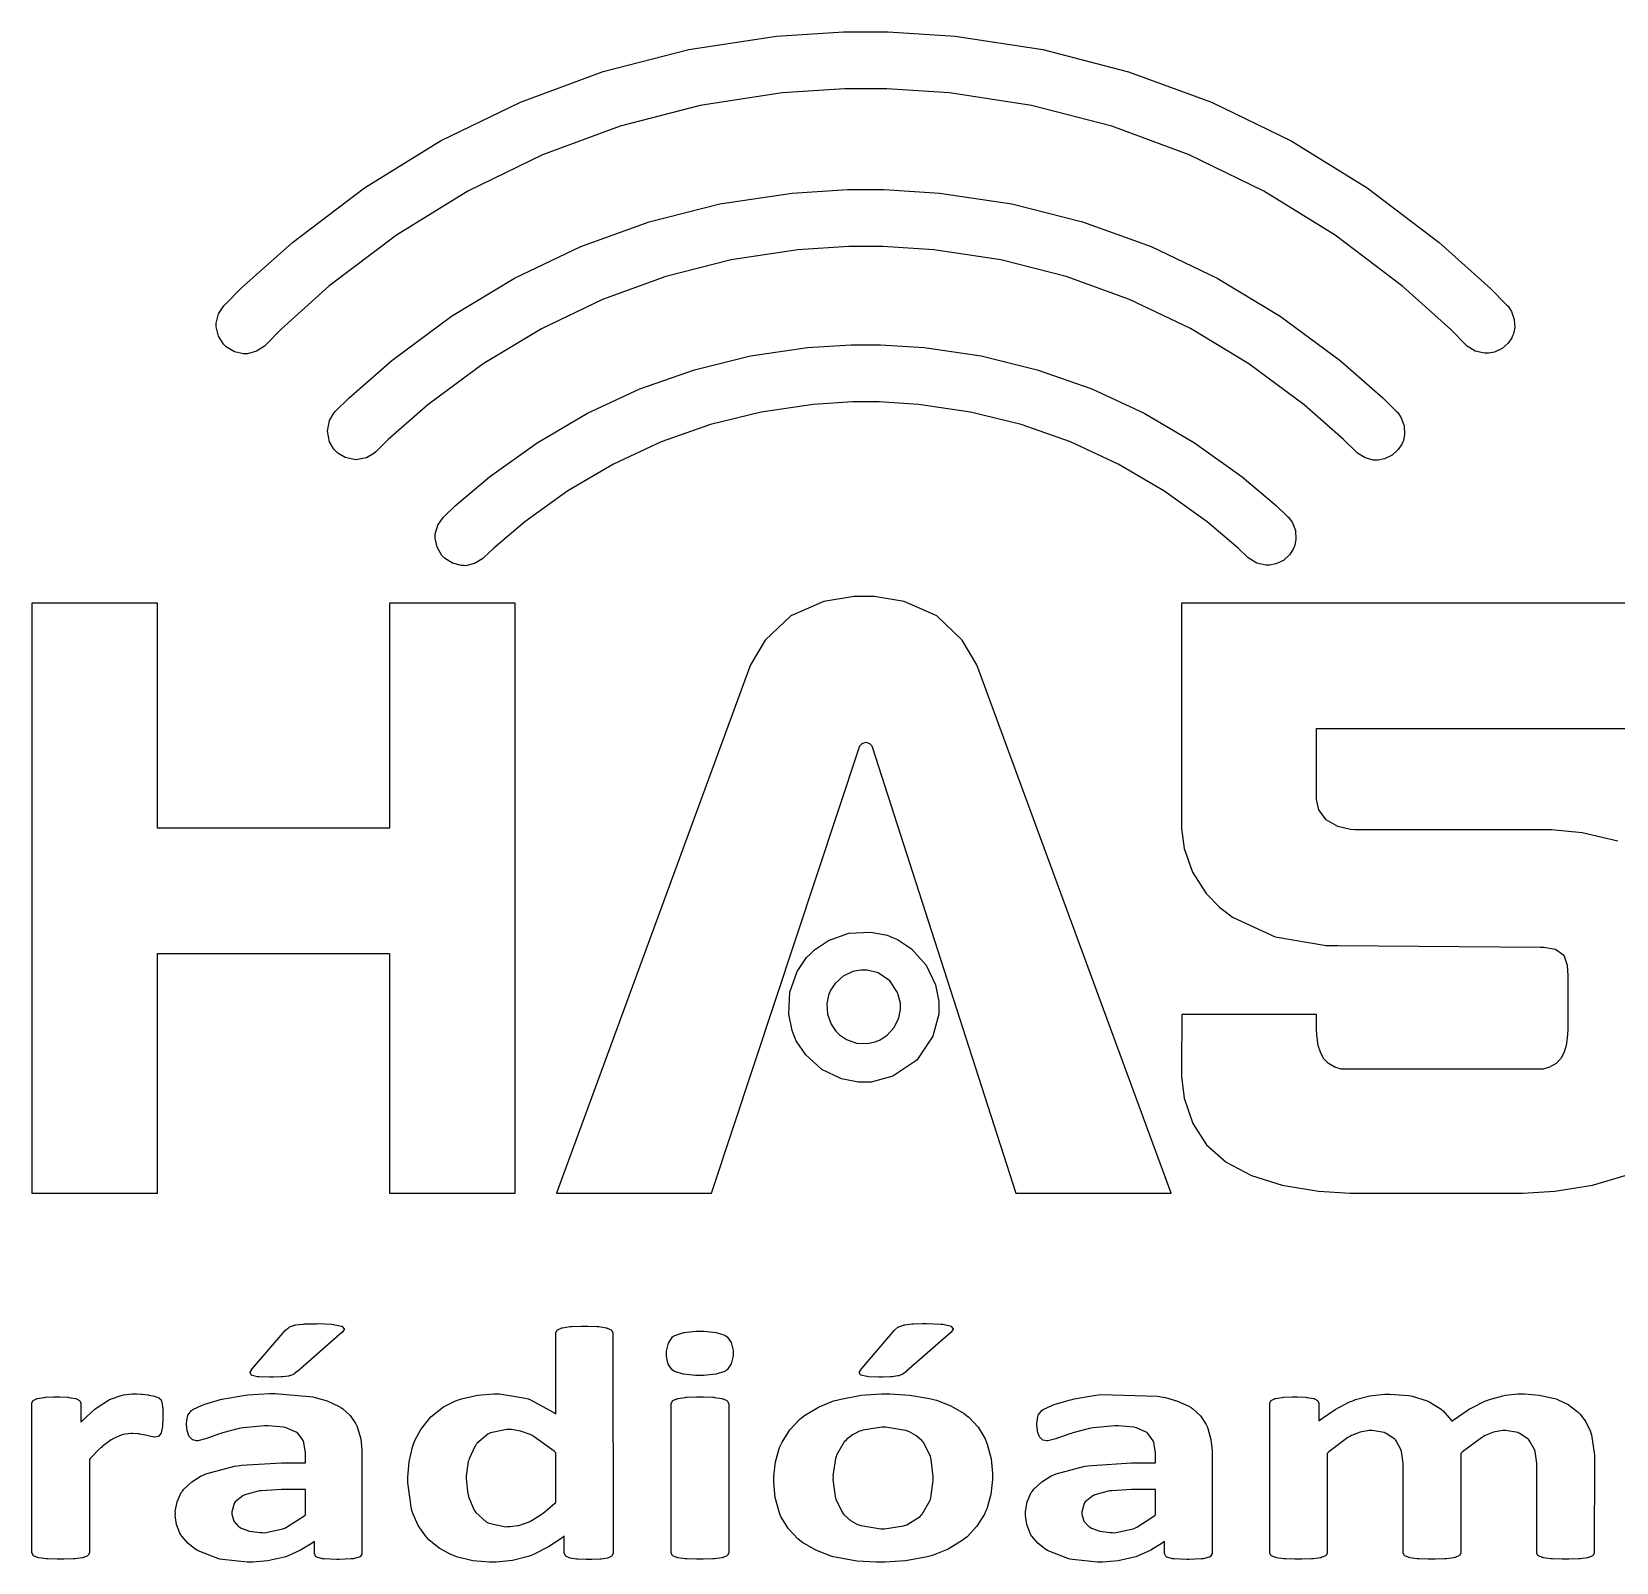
# Model space of a CAD drawing. Extents: x 0 to 12.5, y 1.8 to 7.6.
# Drawn here: x 0 to 5.95, y 1.81 to 7.56 of the extents above; entities that cross this region are included whole.
import ezdxf

# ---------------------------------------------------------------- set-up
doc = ezdxf.new("R2010")
doc.units = 0
doc.layers.get('0').update_dxf_attribs({"linetype": 'CONTINUOUS'})

msp = doc.modelspace()

# ---------------------------------------------------------------- linework, layer by layer
at = {"color": 140}
for points in [[(5.46593, 6.35417), (5.45871, 6.35417), (5.42443, 6.36253), (5.39447, 6.38113), (5.38949, 6.38624), (5.3329, 6.44385), (5.15207, 6.60574), (4.8986, 6.79839), (4.63064, 6.96332), (4.34999, 7.09999), (4.05838, 7.20751), (3.75743, 7.28521), (3.44894, 7.33242), (3.21317, 7.34825), (3.1346, 7.34825), (3.05599, 7.34825), (2.82021, 7.33242), (2.51167, 7.28521), (2.21078, 7.20751), (1.91911, 7.10004), (1.63846, 6.96343), (1.3705, 6.79856), (1.11702, 6.60607), (0.936253, 6.44422), (0.879665, 6.38667), (0.874729, 6.3814), (0.845053, 6.36187), (0.81071, 6.3526), (0.803494, 6.35243), (0.796224, 6.35226), (0.761556, 6.35997), (0.731011, 6.37815), (0.725857, 6.38319), (0.720649, 6.38829), (0.701986, 6.41857), (0.693739, 6.45313), (0.693793, 6.46035), (0.693793, 6.46761), (0.702474, 6.50206), (0.721517, 6.53212), (0.726779, 6.53711), (0.78711, 6.59853), (0.979981, 6.77111), (1.25054, 6.9764), (1.53657, 7.15224), (1.83626, 7.29785), (2.14779, 7.41249), (2.46924, 7.49533), (2.79878, 7.54557), (3.05063, 7.5625), (3.1346, 7.5625), (3.21853, 7.5625), (3.47038, 7.54557), (3.79992, 7.49522), (4.12136, 7.41233), (4.43283, 7.29758), (4.73253, 7.15192), (5.01856, 6.97601), (5.28911, 6.77072), (5.48199, 6.59814), (5.54237, 6.53678), (5.54785, 6.53125), (5.56104, 6.51118), (5.57129, 6.48182), (5.57269, 6.45079), (5.56793, 6.42731), (5.56494, 6.42003), (5.5619, 6.41282), (5.5485, 6.3929), (5.52539, 6.37213), (5.49729, 6.35889), (5.47374, 6.35417), (5.46593, 6.35417)], [(5.05208, 5.95324), (5.04183, 5.95324), (5.01118, 5.96137), (4.98156, 5.97949), (4.97657, 5.98449), (4.92996, 6.03071), (4.78153, 6.16043), (4.57368, 6.31472), (4.35428, 6.44694), (4.12489, 6.55643), (3.88683, 6.64258), (3.64154, 6.70481), (3.3904, 6.74262), (3.19874, 6.75532), (3.13488, 6.75532), (3.07096, 6.75532), (2.87935, 6.74262), (2.62819, 6.70481), (2.38292, 6.64247), (2.14486, 6.55626), (1.91547, 6.44678), (1.69607, 6.31461), (1.48822, 6.16032), (1.33979, 6.03065), (1.29324, 5.98449), (1.28575, 5.97732), (1.25765, 5.96169), (1.2175, 5.95443), (1.17752, 5.96257), (1.14979, 5.97885), (1.14252, 5.98617), (1.1352, 5.99354), (1.11919, 6.02143), (1.11138, 6.06147), (1.11903, 6.10157), (1.13493, 6.1295), (1.1422, 6.13688), (1.19249, 6.18679), (1.35287, 6.32699), (1.57758, 6.49382), (1.81489, 6.63672), (2.06315, 6.7551), (2.32081, 6.84825), (2.58637, 6.91558), (2.85824, 6.95649), (3.06569, 6.97021), (3.13488, 6.97021), (3.204, 6.97021), (3.41151, 6.95649), (3.68332, 6.91558), (3.94883, 6.84825), (4.20649, 6.7551), (4.45469, 6.63672), (4.692, 6.49382), (4.91683, 6.32699), (5.07726, 6.18679), (5.12761, 6.13688), (5.13319, 6.13135), (5.14671, 6.11139), (5.15733, 6.08197), (5.15907, 6.05072), (5.15446, 6.02701), (5.15147, 6.01969), (5.14844, 6.01243), (5.13504, 5.99235), (5.11187, 5.97136), (5.08361, 5.95796), (5.05994, 5.95324), (5.05208, 5.95324)], [(5.05208, 5.95324), (5.04183, 5.95324), (5.01118, 5.96137), (4.98156, 5.97949), (4.97657, 5.98449), (4.92996, 6.03071), (4.78153, 6.16043), (4.57368, 6.31472), (4.35428, 6.44694), (4.12489, 6.55643), (3.88683, 6.64258), (3.64154, 6.70481), (3.3904, 6.74262), (3.19874, 6.75532), (3.13488, 6.75532), (3.07096, 6.75532), (2.87935, 6.74262), (2.62819, 6.70481), (2.38292, 6.64247), (2.14486, 6.55626), (1.91547, 6.44678), (1.69607, 6.31461), (1.48822, 6.16032), (1.33979, 6.03065), (1.29324, 5.98449), (1.28575, 5.97732), (1.25765, 5.96169), (1.2175, 5.95443), (1.17752, 5.96257), (1.14979, 5.97885), (1.14252, 5.98617), (1.1352, 5.99354), (1.11919, 6.02143), (1.11138, 6.06147), (1.11903, 6.10157), (1.13493, 6.1295), (1.1422, 6.13688), (1.19249, 6.18679), (1.35287, 6.32699), (1.57758, 6.49382), (1.81489, 6.63672), (2.06315, 6.7551), (2.32081, 6.84825), (2.58637, 6.91558), (2.85824, 6.95649), (3.06569, 6.97021), (3.13488, 6.97021), (3.204, 6.97021), (3.41151, 6.95649), (3.68332, 6.91558), (3.94883, 6.84825), (4.20649, 6.7551), (4.45469, 6.63672), (4.692, 6.49382), (4.91683, 6.32699), (5.07726, 6.18679), (5.12761, 6.13688), (5.13319, 6.13135), (5.14671, 6.11139), (5.15733, 6.08197), (5.15907, 6.05072), (5.15446, 6.02701), (5.15147, 6.01969), (5.14844, 6.01243), (5.13504, 5.99235), (5.11187, 5.97136), (5.08361, 5.95796), (5.05994, 5.95324), (5.05208, 5.95324)], [(4.64393, 5.55794), (4.63699, 5.55794), (4.604, 5.56565), (4.57476, 5.58285), (4.56976, 5.58762), (4.5331, 5.62267), (4.41661, 5.72097), (4.25379, 5.83794), (4.08242, 5.93815), (3.90343, 6.02115), (3.7181, 6.08649), (3.52746, 6.13368), (3.33257, 6.16238), (3.18408, 6.17199), (3.1346, 6.17199), (3.08507, 6.17199), (2.93658, 6.16238), (2.74169, 6.13368), (2.55106, 6.08649), (2.36567, 6.02115), (2.18674, 5.93815), (2.01531, 5.83794), (1.85249, 5.72097), (1.736, 5.62267), (1.69938, 5.58762), (1.69422, 5.58257), (1.66401, 5.56435), (1.62956, 5.55643), (1.6224, 5.55647), (1.61518, 5.55658), (1.58094, 5.56543), (1.55117, 5.58442), (1.54622, 5.58963), (1.54124, 5.59483), (1.52354, 5.62543), (1.51628, 5.66004), (1.51654, 5.66721), (1.51676, 5.67443), (1.52621, 5.7085), (1.54585, 5.73785), (1.55117, 5.74274), (1.59153, 5.78136), (1.71983, 5.88965), (1.89931, 6.0185), (2.08838, 6.1289), (2.28575, 6.22038), (2.49029, 6.29237), (2.70068, 6.34435), (2.91585, 6.37592), (3.07981, 6.38656), (3.1345, 6.38656), (3.18913, 6.38656), (3.35308, 6.37592), (3.56819, 6.34435), (3.77865, 6.29237), (3.98318, 6.22038), (4.18056, 6.1289), (4.36963, 6.0185), (4.5491, 5.88965), (4.6774, 5.78136), (4.71783, 5.74274), (4.72353, 5.73725), (4.73742, 5.71733), (4.74849, 5.68793), (4.75054, 5.65657), (4.74615, 5.63265), (4.74322, 5.62528), (4.74024, 5.61794), (4.72694, 5.59765), (4.70378, 5.57639), (4.67546, 5.56278), (4.65169, 5.55794), (4.64378, 5.55794), (4.64393, 5.55794)], [(3.12646, 3.61626), (3.10574, 3.61626), (3.04363, 3.62864), (2.96946, 3.66385), (2.90853, 3.71881), (2.87332, 3.77149), (2.8654, 3.79058), (2.85742, 3.80974), (2.84511, 3.87185), (2.84924, 3.95383), (2.87674, 4.03114), (2.91189, 4.08388), (2.92654, 4.09847), (2.94114, 4.11312), (2.99388, 4.14833), (3.07118, 4.17583), (3.1531, 4.18001), (3.21528, 4.16769), (3.23443, 4.15978), (3.25353, 4.15186), (3.30621, 4.11664), (3.36122, 4.05572), (3.39643, 3.98161), (3.40886, 3.91949), (3.40886, 3.89876), (3.40881, 3.87131), (3.38656, 3.7889), (3.32607, 3.69917), (3.23633, 3.63861), (3.15392, 3.61632), (3.12646, 3.61626)], [(3.12646, 4.03717), (3.11632, 4.03717), (3.08583, 4.03114), (3.04953, 4.01394), (3.01964, 3.98699), (3.00233, 3.96121), (2.99849, 3.95182), (2.99457, 3.94249), (2.9885, 3.912), (2.99056, 3.87181), (3.00401, 3.83393), (3.02121, 3.80811), (3.02843, 3.80089), (3.0356, 3.79372), (3.06142, 3.77647), (3.09928, 3.76303), (3.13943, 3.76096), (3.16992, 3.76699), (3.17931, 3.77083), (3.18864, 3.77474), (3.21446, 3.79199), (3.24143, 3.82189), (3.25868, 3.85818), (3.26481, 3.88861), (3.26481, 3.89876), (3.26481, 3.91228), (3.2539, 3.95264), (3.22424, 3.99658), (3.18028, 4.02626), (3.13992, 4.03717), (3.12646, 4.03717)]]:
    msp.add_lwpolyline(points, close=True, dxfattribs=at)
at = {"color": 253}
for points in [[(3.12825, 5.44), (3.09028, 5.44), (2.9764, 5.42193), (2.85254, 5.36757), (2.75657, 5.27696), (2.70107, 5.18354), (2.68864, 5.15012), (1.97157, 3.19937), (2.5549, 3.19937), (3.11074, 4.87592), (3.11193, 4.8795), (3.12022, 4.88867), (3.13428, 4.8929), (3.14839, 4.88867), (3.15668, 4.8795), (3.15793, 4.87592), (3.69792, 3.19937), (4.28125, 3.19937), (3.56418, 5.15012), (3.55171, 5.18349), (3.49636, 5.27692), (3.40115, 5.36751), (3.27843, 5.42188), (3.16581, 5.44), (3.12825, 5.44)], [(1.34397, 4.57053), (0.472711, 4.57053), (0.472711, 5.41585), (0, 5.41585), (0, 3.19937), (0.472711, 3.19937), (0.472711, 4.09961), (1.34397, 4.09961), (1.34397, 3.19937), (1.81668, 3.19937), (1.81668, 5.41585), (1.34397, 5.41585), (1.34397, 4.57053)], [(0.952908, 2.68343), (0.953939, 2.68463), (0.9662, 2.69467), (0.967611, 2.69542), (0.969239, 2.69635), (0.987142, 2.7029), (0.98904, 2.70324), (0.991699, 2.70383), (1.01899, 2.70731), (1.02176, 2.70742), (1.02501, 2.70763), (1.05865, 2.70865), (1.06988, 2.70865), (1.07509, 2.70871), (1.12717, 2.70665), (1.13238, 2.70617), (1.13515, 2.706), (1.16243, 2.69988), (1.16509, 2.69883), (1.16672, 2.69808), (1.17421, 2.68935), (1.17405, 2.68842), (1.17372, 2.68713), (1.16661, 2.676), (1.16553, 2.67518), (0.998861, 2.52935), (0.997775, 2.52838), (0.986274, 2.51969), (0.985081, 2.51893), (0.98367, 2.51818), (0.969021, 2.51264), (0.967503, 2.51232), (0.965224, 2.51183), (0.9426, 2.50868), (0.940321, 2.50851), (0.937608, 2.50836), (0.908365, 2.50726), (0.898654, 2.50726), (0.89464, 2.50726), (0.854872, 2.50885), (0.850911, 2.50917), (0.848796, 2.50928), (0.828342, 2.51421), (0.826443, 2.51508), (0.825412, 2.51557), (0.820637, 2.52442), (0.820856, 2.5255), (0.821235, 2.52692), (0.828831, 2.53901), (0.829915, 2.53999), (0.952908, 2.68343)], [(2.18457, 1.84804), (2.18457, 1.847), (2.18104, 1.83729), (2.18033, 1.83649), (2.17931, 1.8355), (2.16699, 1.82889), (2.16564, 1.82856), (2.16336, 1.82796), (2.14003, 1.82428), (2.13769, 1.82417), (2.13476, 1.824), (2.10439, 1.82292), (2.09429, 1.82292), (2.08311, 1.82292), (2.0524, 1.824), (2.04958, 1.82417), (2.04719, 1.82433), (2.02382, 1.82796), (2.02154, 1.82856), (2.02007, 1.82894), (2.00722, 1.83556), (2.00612, 1.83649), (2.00532, 1.83724), (2.00131, 1.84694), (2.00136, 1.84804), (2.00136, 1.91054), (1.99192, 1.90306), (1.94179, 1.8699), (1.88824, 1.84272), (1.87706, 1.83822), (1.86556, 1.83382), (1.80626, 1.81853), (1.74528, 1.81233), (1.73301, 1.8125), (1.72037, 1.81218), (1.65761, 1.81782), (1.59651, 1.83296), (1.58469, 1.8374), (1.57525, 1.8411), (1.53142, 1.86529), (1.49263, 1.89697), (1.48574, 1.90429), (1.47933, 1.9114), (1.45253, 1.95042), (1.43306, 1.9936), (1.43033, 2.00271), (1.4274, 2.01232), (1.41308, 2.11117), (1.41314, 2.12115), (1.41292, 2.1326), (1.41813, 2.1894), (1.43121, 2.24485), (1.435, 2.25564), (1.44006, 2.27013), (1.46186, 2.31125), (1.50011, 2.35867), (1.54807, 2.39626), (1.58951, 2.41749), (1.60406, 2.42231), (1.61567, 2.42626), (1.67529, 2.43989), (1.73622, 2.44515), (1.74854, 2.44488), (1.75846, 2.44504), (1.85613, 2.42904), (1.8655, 2.42572), (1.87478, 2.42231), (1.96164, 2.37537), (1.96967, 2.36947), (1.96967, 2.67269), (1.96967, 2.67378), (1.97364, 2.68326), (1.97439, 2.68397), (1.97558, 2.68506), (1.9899, 2.69217), (1.99154, 2.69249), (1.99425, 2.69319), (2.02186, 2.69764), (2.02468, 2.69781), (2.02815, 2.69814), (2.06461, 2.69971), (2.07676, 2.69971), (2.08979, 2.69971), (2.12549, 2.69814), (2.12885, 2.69781), (2.13157, 2.69764), (2.15875, 2.69319), (2.16146, 2.69249), (2.16303, 2.69217), (2.1774, 2.68506), (2.17865, 2.68397), (2.17942, 2.68326), (2.18381, 2.67378), (2.18386, 2.67269), (2.18457, 1.84804)], [(2.63542, 2.59853), (2.63542, 2.58843), (2.62869, 2.55817), (2.61313, 2.5356), (2.60872, 2.5325), (2.60428, 2.52946), (2.57064, 2.51882), (2.52496, 2.51426), (2.50976, 2.51426), (2.49451, 2.51426), (2.44883, 2.51872), (2.41553, 2.52897), (2.41135, 2.5319), (2.40713, 2.53483), (2.39231, 2.55658), (2.38596, 2.58572), (2.38596, 2.59543), (2.38596, 2.60547), (2.39247, 2.63542), (2.40776, 2.65864), (2.41217, 2.66168), (2.4165, 2.66476), (2.45014, 2.67557), (2.49621, 2.68024), (2.51156, 2.68024), (2.52675, 2.68024), (2.57237, 2.67578), (2.60525, 2.66531), (2.6096, 2.66228), (2.61388, 2.65929), (2.6289, 2.63743), (2.63542, 2.60829), (2.63542, 2.59853)], [(3.24197, 2.68397), (3.243, 2.68517), (3.25515, 2.69521), (3.25657, 2.69596), (3.25825, 2.69689), (3.2761, 2.7034), (3.278, 2.70378), (3.28065, 2.70437), (3.30794, 2.70779), (3.31071, 2.7079), (3.31401, 2.70811), (3.3476, 2.70915), (3.35883, 2.70915), (3.36404, 2.70925), (3.41613, 2.70714), (3.42133, 2.70665), (3.4241, 2.70649), (3.45139, 2.70042), (3.45404, 2.69937), (3.45568, 2.69862), (3.46317, 2.68989), (3.463, 2.68896), (3.46268, 2.68767), (3.45557, 2.67654), (3.45449, 2.67572), (3.28782, 2.52989), (3.28674, 2.52892), (3.27528, 2.52024), (3.27408, 2.51947), (3.27268, 2.51872), (3.25797, 2.51313), (3.25646, 2.51281), (3.25424, 2.51238), (3.23167, 2.50922), (3.22939, 2.50906), (3.22678, 2.5089), (3.19749, 2.50782), (3.18772, 2.50782), (3.18371, 2.50782), (3.14393, 2.50939), (3.13997, 2.50971), (3.13786, 2.50982), (3.1174, 2.51476), (3.1155, 2.51563), (3.11447, 2.51606), (3.10969, 2.52496), (3.10992, 2.52604), (3.11029, 2.52746), (3.11789, 2.53956), (3.11897, 2.54053), (3.24197, 2.68397)], [(0.492839, 2.35656), (0.492839, 2.35346), (0.491374, 2.3226), (0.491049, 2.3195), (0.490831, 2.3176), (0.4866, 2.29872), (0.485949, 2.29688), (0.485514, 2.29574), (0.477919, 2.28618), (0.476887, 2.28554), (0.475749, 2.285), (0.463921, 2.28239), (0.462728, 2.28239), (0.461372, 2.28244), (0.44846, 2.28424), (0.447211, 2.28456), (0.427897, 2.28928), (0.426107, 2.28971), (0.406412, 2.29363), (0.404297, 2.29394), (0.40191, 2.29432), (0.378201, 2.29622), (0.375814, 2.29617), (0.372721, 2.29617), (0.342611, 2.29172), (0.339681, 2.29085), (0.336372, 2.28988), (0.305231, 2.27593), (0.3023, 2.27414), (0.298665, 2.27203), (0.264974, 2.24696), (0.261882, 2.24408), (0.257867, 2.2405), (0.220269, 2.20199), (0.216797, 2.19792), (0.216797, 1.84842), (0.216743, 1.84744), (0.212349, 1.83865), (0.211589, 1.838), (0.210286, 1.83703), (0.195529, 1.8304), (0.193956, 1.83008), (0.191189, 1.82949), (0.163574, 1.82557), (0.160807, 1.82542), (0.157335, 1.82519), (0.120877, 1.82383), (0.108724, 1.82383), (0.095703, 1.82383), (0.060004, 1.82503), (0.056641, 1.82542), (0.053819, 1.82557), (0.026259, 1.82949), (0.023546, 1.83008), (0.021919, 1.8304), (0.007107, 1.83703), (0.005859, 1.838), (0.005046, 1.83865), (0.000705, 1.84744), (0.000705, 1.84842), (0.000705, 2.40875), (0.000705, 2.40972), (0.004286, 2.41846), (0.004991, 2.41917), (0.006022, 2.42014), (0.018392, 2.42676), (0.019803, 2.42708), (0.022135, 2.42774), (0.046115, 2.43158), (0.048557, 2.43175), (0.051486, 2.43201), (0.082574, 2.43332), (0.092936, 2.43332), (0.104275, 2.43332), (0.135417, 2.43218), (0.138455, 2.43175), (0.140842, 2.43164), (0.164333, 2.42774), (0.166667, 2.42708), (0.167969, 2.42676), (0.179796, 2.42014), (0.180826, 2.41917), (0.181478, 2.41846), (0.185058, 2.40972), (0.185113, 2.40875), (0.185113, 2.33897), (0.189507, 2.34369), (0.236817, 2.3871), (0.241863, 2.39106), (0.245822, 2.39415), (0.288086, 2.42106), (0.292589, 2.42333), (0.296386, 2.42529), (0.336589, 2.43918), (0.340821, 2.44), (0.344781, 2.44081), (0.377875, 2.44467), (0.388943, 2.44467), (0.394965, 2.44467), (0.410861, 2.44401), (0.413032, 2.44374), (0.415147, 2.44353), (0.437338, 2.44103), (0.439671, 2.44065), (0.441678, 2.44038), (0.461751, 2.43614), (0.463758, 2.4356), (0.465061, 2.43533), (0.477647, 2.43039), (0.478842, 2.42969), (0.479546, 2.42925), (0.485297, 2.42339), (0.485732, 2.42269), (0.486111, 2.42188), (0.489367, 2.41319), (0.489583, 2.41228), (0.489908, 2.41064), (0.492079, 2.39421), (0.492188, 2.39253), (0.492242, 2.39031), (0.492839, 2.36501), (0.492839, 2.35656)], [(1.24105, 1.84614), (1.24105, 1.84272), (1.23378, 1.83296), (1.23248, 1.83231), (1.23036, 1.83128), (1.20774, 1.82525), (1.2054, 1.82508), (1.20085, 1.82471), (1.15527, 1.82286), (1.15072, 1.82292), (1.146, 1.82286), (1.09912, 1.82465), (1.09446, 1.82508), (1.09223, 1.82525), (1.0714, 1.83128), (1.0695, 1.83231), (1.06831, 1.83306), (1.06212, 1.84478), (1.06218, 1.84614), (1.06218, 1.89085), (1.05404, 1.88456), (1.01063, 1.85753), (0.963976, 1.83658), (0.954264, 1.83333), (0.943414, 1.82975), (0.887804, 1.81739), (0.831054, 1.81239), (0.819661, 1.8125), (0.810221, 1.81244), (0.716635, 1.82215), (0.707411, 1.82417), (0.699599, 1.82585), (0.625706, 1.85465), (0.618869, 1.85872), (0.612901, 1.86225), (0.586317, 1.88368), (0.564344, 1.90983), (0.56071, 1.91564), (0.557129, 1.92165), (0.54476, 1.95378), (0.539714, 1.98785), (0.539876, 1.99479), (0.539714, 2.00244), (0.546061, 2.03956), (0.561686, 2.07383), (0.566135, 2.08003), (0.571235, 2.08664), (0.601346, 2.11501), (0.636664, 2.13656), (0.644368, 2.13971), (0.654676, 2.1441), (0.762696, 2.17324), (0.773872, 2.17458), (0.788738, 2.17665), (0.938585, 2.18608), (0.953668, 2.18593), (1.02843, 2.18593), (1.02843, 2.21978), (1.02848, 2.22374), (1.02241, 2.26238), (1.02116, 2.26606), (1.01997, 2.26932), (0.999783, 2.29693), (0.997071, 2.29904), (0.993707, 2.30149), (0.956326, 2.31776), (0.952311, 2.31853), (0.94656, 2.31972), (0.888835, 2.32493), (0.883029, 2.32482), (0.874892, 2.32493), (0.794271, 2.3176), (0.78635, 2.31603), (0.779949, 2.31478), (0.717231, 2.29844), (0.711046, 2.29644), (0.705567, 2.29471), (0.660101, 2.27849), (0.656467, 2.27696), (0.653646, 2.27572), (0.623807, 2.26844), (0.620714, 2.26824), (0.619249, 2.26824), (0.605197, 2.27192), (0.60395, 2.27262), (0.602701, 2.27344), (0.592665, 2.28396), (0.59196, 2.28521), (0.591092, 2.28678), (0.584907, 2.3036), (0.584581, 2.30533), (0.584147, 2.30751), (0.582032, 2.32949), (0.582086, 2.33165), (0.581922, 2.33431), (0.585504, 2.3604), (0.586372, 2.3629), (0.587185, 2.36501), (0.600857, 2.38243), (0.602701, 2.38374), (0.605903, 2.3859), (0.640679, 2.40267), (0.644368, 2.40386), (0.650119, 2.40597), (0.708876, 2.42333), (0.714899, 2.42469), (0.722168, 2.42638), (0.795682, 2.43924), (0.803114, 2.44011), (0.811253, 2.44114), (0.893337, 2.44607), (0.901585, 2.44601), (0.914497, 2.44624), (1.04319, 2.43554), (1.05593, 2.43321), (1.06521, 2.43158), (1.11046, 2.4184), (1.15321, 2.3986), (1.16135, 2.39367), (1.16791, 2.38954), (1.19651, 2.36367), (1.21832, 2.33192), (1.22157, 2.32482), (1.22488, 2.31694), (1.23627, 2.27588), (1.24061, 2.23346), (1.2404, 2.22487), (1.24105, 1.84614)], [(3.61062, 2.13406), (3.61074, 2.12283), (3.60449, 2.06739), (3.58919, 2.01367), (3.58479, 2.00331), (3.5804, 1.99337), (3.55181, 1.94769), (3.51503, 1.90831), (3.50657, 1.90147), (3.49681, 1.89387), (3.44401, 1.86199), (3.38693, 1.83876), (3.375, 1.8355), (3.35992, 1.83143), (3.28331, 1.81743), (3.20557, 1.81222), (3.19, 1.8125), (3.17497, 1.81228), (3.10026, 1.817), (3.02653, 1.82964), (3.01199, 1.83333), (3.00065, 1.83621), (2.9464, 1.85715), (2.89626, 1.88661), (2.88699, 1.89367), (2.87879, 1.90007), (2.84358, 1.93756), (2.81689, 1.9815), (2.81293, 1.99104), (2.80875, 2.00157), (2.79428, 2.05583), (2.78863, 2.11176), (2.78885, 2.12304), (2.78868, 2.13433), (2.79503, 2.18994), (2.8106, 2.24376), (2.81511, 2.25407), (2.8195, 2.26406), (2.84831, 2.30979), (2.88536, 2.34918), (2.89387, 2.35596), (2.9036, 2.36356), (2.95617, 2.39524), (3.01307, 2.41829), (3.02501, 2.42156), (3.03999, 2.42567), (3.11637, 2.43978), (3.1939, 2.4451), (3.20947, 2.44476), (3.2245, 2.44504), (3.29953, 2.44026), (3.37369, 2.42763), (3.38835, 2.42393), (3.39968, 2.42117), (3.45394, 2.40044), (3.50407, 2.3711), (3.51335, 2.36393), (3.52143, 2.35753), (3.55626, 2.31999), (3.5829, 2.2761), (3.58686, 2.26654), (3.59099, 2.25603), (3.60531, 2.2015), (3.61083, 2.1454), (3.61062, 2.13406)], [(4.43544, 1.84614), (4.43539, 1.84467), (4.42806, 1.83296), (4.42676, 1.83231), (4.42464, 1.83128), (4.40201, 1.82525), (4.39968, 1.82508), (4.39513, 1.82471), (4.34967, 1.82286), (4.34511, 1.82292), (4.34039, 1.82286), (4.2934, 1.82465), (4.28874, 1.82508), (4.28651, 1.82525), (4.26574, 1.83128), (4.26383, 1.83231), (4.26264, 1.83306), (4.2564, 1.84478), (4.25646, 1.84614), (4.25646, 1.89085), (4.24832, 1.88456), (4.20492, 1.85747), (4.15826, 1.83658), (4.14854, 1.83333), (4.13769, 1.82975), (4.08208, 1.81739), (4.02533, 1.81239), (4.01394, 1.8125), (4.0045, 1.81244), (3.91097, 1.82215), (3.90175, 1.82417), (3.89393, 1.82585), (3.81999, 1.85465), (3.81315, 1.85872), (3.80724, 1.86225), (3.78065, 1.88374), (3.75868, 1.90983), (3.7551, 1.91564), (3.75151, 1.92165), (3.73915, 1.95378), (3.7341, 1.98785), (3.73426, 1.99479), (3.73406, 2.00244), (3.74046, 2.03956), (3.75608, 2.07383), (3.76053, 2.08003), (3.76563, 2.08664), (3.79568, 2.11501), (3.831, 2.13656), (3.83876, 2.13971), (3.84912, 2.1441), (3.95757, 2.1729), (3.96875, 2.17426), (3.98361, 2.17632), (4.1334, 2.18576), (4.14844, 2.1856), (4.22325, 2.1856), (4.22325, 2.21946), (4.22331, 2.22342), (4.21718, 2.26204), (4.21593, 2.26574), (4.21474, 2.26899), (4.19461, 2.29665), (4.19189, 2.29878), (4.18853, 2.30122), (4.15121, 2.31749), (4.14719, 2.31825), (4.1415, 2.31939), (4.08371, 2.3246), (4.0779, 2.32449), (4.06976, 2.3246), (3.9891, 2.31733), (3.98112, 2.31575), (3.97478, 2.31451), (3.91206, 2.29818), (3.90593, 2.29617), (3.9005, 2.29443), (3.85493, 2.27821), (3.85124, 2.27669), (3.84842, 2.27544), (3.81868, 2.26812), (3.81565, 2.2679), (3.81413, 2.2679), (3.80007, 2.27154), (3.79883, 2.27229), (3.79753, 2.27311), (3.78749, 2.28364), (3.78678, 2.28489), (3.78592, 2.28646), (3.77979, 2.30328), (3.77946, 2.30501), (3.77897, 2.30718), (3.77681, 2.32915), (3.77686, 2.33137), (3.77675, 2.33404), (3.78033, 2.36014), (3.78114, 2.36262), (3.78196, 2.36475), (3.79568, 2.38217), (3.79753, 2.38346), (3.80078, 2.38564), (3.83594, 2.40235), (3.83968, 2.40354), (3.84543, 2.40565), (3.90419, 2.42301), (3.91021, 2.42437), (3.91749, 2.42606), (3.99089, 2.43892), (3.99832, 2.43978), (4.01937, 2.44228), (4.23036, 2.43653), (4.25125, 2.43294), (4.26053, 2.43132), (4.30572, 2.41808), (4.34847, 2.39828), (4.35656, 2.39333), (4.36317, 2.38911), (4.39187, 2.36262), (4.41351, 2.33018), (4.41667, 2.32292), (4.41997, 2.31506), (4.43143, 2.27399), (4.43576, 2.23161), (4.4356, 2.22304), (4.43544, 1.84614)], [(5.87175, 1.84804), (5.87169, 1.84706), (5.86729, 1.83826), (5.86654, 1.83763), (5.86524, 1.83664), (5.85092, 1.83003), (5.84939, 1.82969), (5.84668, 1.8291), (5.81939, 1.82514), (5.81668, 1.82497), (5.81321, 1.82476), (5.77675, 1.82346), (5.7646, 1.82346), (5.75119, 1.82346), (5.71457, 1.8246), (5.71115, 1.82497), (5.70833, 1.82514), (5.68083, 1.8291), (5.67811, 1.82969), (5.67654, 1.83003), (5.66217, 1.83664), (5.66092, 1.83763), (5.66015, 1.83832), (5.65614, 1.84706), (5.65614, 1.84804), (5.65614, 2.1805), (5.65619, 2.1849), (5.65012, 2.22792), (5.64887, 2.2321), (5.64774, 2.23579), (5.62901, 2.2691), (5.62646, 2.27197), (5.62381, 2.27485), (5.59224, 2.29644), (5.58865, 2.29779), (5.58425, 2.29943), (5.53868, 2.30697), (5.53407, 2.30686), (5.52718, 2.30675), (5.49343, 2.30094), (5.46164, 2.28842), (5.45574, 2.28489), (5.44797, 2.28039), (5.37631, 2.22689), (5.36979, 2.22071), (5.36979, 1.84804), (5.36974, 1.84706), (5.36535, 1.83826), (5.36458, 1.83763), (5.36328, 1.83664), (5.34858, 1.83003), (5.347, 1.82969), (5.34424, 1.8291), (5.31662, 1.82519), (5.31386, 1.82497), (5.31039, 1.82476), (5.27393, 1.82346), (5.26178, 1.82346), (5.24875, 1.82346), (5.21306, 1.8246), (5.20969, 1.82497), (5.20687, 1.82519), (5.17925, 1.8291), (5.17654, 1.82969), (5.17492, 1.83003), (5.16021, 1.83664), (5.15896, 1.83763), (5.15815, 1.83826), (5.15375, 1.84706), (5.15375, 1.84804), (5.15375, 2.1805), (5.15381, 2.1849), (5.14774, 2.22792), (5.14649, 2.2321), (5.14535, 2.23579), (5.12696, 2.2691), (5.12446, 2.27197), (5.12185, 2.2749), (5.09028, 2.29644), (5.08664, 2.29779), (5.08231, 2.29943), (5.03711, 2.30697), (5.0325, 2.30686), (5.0255, 2.30681), (4.99149, 2.301), (4.95931, 2.28842), (4.95335, 2.28489), (4.94564, 2.28043), (4.87462, 2.22689), (4.86822, 2.22071), (4.86822, 1.84804), (4.86817, 1.84706), (4.86376, 1.83826), (4.86301, 1.83763), (4.86171, 1.83664), (4.847, 1.83003), (4.84543, 1.82969), (4.84267, 1.8291), (4.81506, 1.82519), (4.81228, 1.82497), (4.80881, 1.82476), (4.77235, 1.82346), (4.76019, 1.82346), (4.74718, 1.82346), (4.71143, 1.8246), (4.70811, 1.82497), (4.70529, 1.82519), (4.67774, 1.8291), (4.67503, 1.82969), (4.67339, 1.83003), (4.65864, 1.83664), (4.65739, 1.83763), (4.65657, 1.83826), (4.65224, 1.84706), (4.65218, 1.84804), (4.65218, 2.40875), (4.65218, 2.40972), (4.65587, 2.41846), (4.65657, 2.41917), (4.65767, 2.42014), (4.67051, 2.42681), (4.67199, 2.42708), (4.67432, 2.42768), (4.6984, 2.43158), (4.70085, 2.43175), (4.70378, 2.43201), (4.73475, 2.43332), (4.74511, 2.43332), (4.75651, 2.43332), (4.78771, 2.43218), (4.79075, 2.43175), (4.79308, 2.43164), (4.81635, 2.42774), (4.81863, 2.42708), (4.81993, 2.42676), (4.83176, 2.42014), (4.83279, 2.41917), (4.83344, 2.41846), (4.83703, 2.40972), (4.83708, 2.40875), (4.83708, 2.34375), (4.84668, 2.35157), (4.89779, 2.38607), (4.95253, 2.41444), (4.96397, 2.41917), (4.97444, 2.42333), (5.02875, 2.43804), (5.08469, 2.44433), (5.09603, 2.44428), (5.10314, 2.44439), (5.1741, 2.43838), (5.18115, 2.43707), (5.18696, 2.43604), (5.24322, 2.41868), (5.24864, 2.41624), (5.25325, 2.41422), (5.29606, 2.38721), (5.29992, 2.38385), (5.30339, 2.38086), (5.33344, 2.34608), (5.33594, 2.34218), (5.34125, 2.34646), (5.39751, 2.38519), (5.40343, 2.38867), (5.40864, 2.39182), (5.46317, 2.41824), (5.46886, 2.42042), (5.47407, 2.42242), (5.52778, 2.43767), (5.53331, 2.43864), (5.53874, 2.43967), (5.58404, 2.44461), (5.59918, 2.44461), (5.61008, 2.44493), (5.66444, 2.44069), (5.71772, 2.42914), (5.72814, 2.42572), (5.73606, 2.42312), (5.77333, 2.40489), (5.80686, 2.38037), (5.81293, 2.37457), (5.81819, 2.36931), (5.84044, 2.33951), (5.85656, 2.30599), (5.85883, 2.29883), (5.86117, 2.29144), (5.87272, 2.2149), (5.87272, 2.20708), (5.87175, 1.84804)], [(2.61908, 1.84804), (2.61903, 1.84706), (2.61464, 1.83826), (2.61388, 1.83763), (2.61257, 1.83664), (2.59782, 1.83003), (2.59625, 1.82969), (2.59347, 1.8291), (2.56592, 1.82519), (2.56315, 1.82497), (2.55968, 1.82476), (2.52322, 1.82346), (2.51107, 1.82346), (2.49804, 1.82346), (2.46229, 1.8246), (2.45899, 1.82497), (2.45617, 1.82519), (2.42854, 1.8291), (2.42583, 1.82969), (2.42421, 1.83003), (2.4095, 1.83664), (2.40821, 1.83763), (2.40739, 1.83826), (2.40306, 1.84706), (2.403, 1.84804), (2.403, 2.40739), (2.403, 2.40847), (2.40739, 2.41781), (2.40821, 2.41846), (2.4095, 2.41949), (2.42421, 2.42632), (2.42583, 2.42665), (2.42854, 2.42736), (2.45617, 2.43181), (2.45899, 2.43197), (2.4624, 2.43229), (2.49886, 2.43386), (2.51107, 2.43386), (2.52408, 2.43386), (2.55979, 2.43229), (2.56315, 2.43197), (2.56592, 2.43181), (2.59353, 2.42736), (2.59625, 2.42665), (2.59782, 2.42632), (2.61257, 2.41949), (2.61388, 2.41846), (2.61469, 2.41781), (2.61903, 2.40847), (2.61908, 2.40739), (2.61908, 1.84804)], [(1.96957, 2.22304), (1.96283, 2.22944), (1.88861, 2.2839), (1.88053, 2.28836), (1.87369, 2.2921), (1.8374, 2.30524), (1.803, 2.31093), (1.79156, 2.31093), (1.78526, 2.31114), (1.72428, 2.29824), (1.71864, 2.29551), (1.71376, 2.29312), (1.67275, 2.25831), (1.6696, 2.25385), (1.66644, 2.24951), (1.6435, 2.2015), (1.64208, 2.19635), (1.64057, 2.19108), (1.63297, 2.13687), (1.63303, 2.13135), (1.63297, 2.1256), (1.63949, 2.06847), (1.64085, 2.06282), (1.64199, 2.05757), (1.66308, 2.00797), (1.66612, 2.00342), (1.66911, 1.99908), (1.70828, 1.96425), (1.713, 1.96175), (1.71875, 1.95899), (1.7806, 1.9459), (1.787, 1.94613), (1.79785, 1.94613), (1.82682, 1.95008), (1.8304, 1.95085), (1.8341, 1.95171), (1.87001, 1.96457), (1.87343, 1.96625), (1.87739, 1.96826), (1.91504, 1.99149), (1.91863, 1.99414), (1.92247, 1.99707), (1.96479, 2.0325), (1.9694, 2.03668), (1.96957, 2.22304)], [(3.38781, 2.12771), (3.38786, 2.13417), (3.38037, 2.19792), (3.37885, 2.20415), (3.37744, 2.20975), (3.35189, 2.26042), (3.34825, 2.26481), (3.3444, 2.26932), (3.32215, 2.28851), (3.29656, 2.30296), (3.29101, 2.30501), (3.28381, 2.30767), (3.20888, 2.31972), (3.20122, 2.3195), (3.19407, 2.31967), (3.12364, 2.30886), (3.11686, 2.30658), (3.11122, 2.30469), (3.0849, 2.29135), (3.06168, 2.27322), (3.05761, 2.26887), (3.05365, 2.2646), (3.02453, 2.21474), (3.02274, 2.20915), (3.02067, 2.20275), (3.01101, 2.13644), (3.01112, 2.12967), (3.01107, 2.12326), (3.01899, 2.05946), (3.02061, 2.05322), (3.02203, 2.04769), (3.04753, 1.99707), (3.05117, 1.99262), (3.05496, 1.98813), (3.0771, 1.96892), (3.10275, 1.95475), (3.10835, 1.95269), (3.1155, 1.95014), (3.19026, 1.93832), (3.19792, 1.93853), (3.20514, 1.93842), (3.27626, 1.94917), (3.28315, 1.95144), (3.28874, 1.95335), (3.33832, 1.98465), (3.3425, 1.98888), (3.3464, 1.99311), (3.37517, 2.04269), (3.3769, 2.04824), (3.37879, 2.05469), (3.38792, 2.12099), (3.38781, 2.12771)], [(1.02865, 2.08572), (0.946018, 2.08572), (0.938531, 2.08583), (0.86404, 2.08111), (0.856662, 2.08008), (0.851454, 2.07943), (0.801215, 2.06532), (0.796442, 2.06315), (0.793024, 2.06168), (0.76454, 2.03879), (0.762369, 2.03575), (0.760579, 2.03304), (0.751844, 2.00233), (0.751953, 1.99908), (0.75179, 1.99343), (0.759711, 1.96729), (0.777615, 1.94667), (0.782497, 1.94374), (0.787597, 1.94043), (0.818956, 1.92865), (0.858236, 1.92361), (0.867296, 1.92356), (0.874457, 1.9235), (0.944011, 1.93772), (0.950629, 1.94054), (0.957628, 1.94379), (1.02252, 1.98525), (1.02843, 1.99024), (1.02865, 2.08572)], [(4.22293, 2.08572), (4.1404, 2.08572), (4.13292, 2.08583), (4.05832, 2.08111), (4.05094, 2.08008), (4.04574, 2.07943), (3.9955, 2.06532), (3.99072, 2.06315), (3.98731, 2.06168), (3.95893, 2.03874), (3.95676, 2.03575), (3.95497, 2.03304), (3.94624, 2.00233), (3.94635, 1.99908), (3.94618, 1.99343), (3.9541, 1.96729), (3.972, 1.94667), (3.97689, 1.94374), (3.98193, 1.94043), (4.01324, 1.92865), (4.05251, 1.92361), (4.06158, 1.92356), (4.06874, 1.9235), (4.13878, 1.93767), (4.1454, 1.94054), (4.1524, 1.94379), (4.21733, 1.98525), (4.22325, 1.99024), (4.22293, 2.08572)]]:
    msp.add_lwpolyline(points, close=True, dxfattribs=at)
for points in [[(6.23731, 5.41585), (4.32064, 5.41585), (4.32064, 4.59467), (4.32064, 4.56961), (4.33089, 4.49436), (4.36165, 4.40457), (4.41303, 4.32531), (4.46533, 4.27171), (4.48492, 4.25657), (4.51226, 4.23546), (4.67269, 4.16146), (4.86453, 4.12978), (4.90761, 4.12978), (5.66803, 4.12375), (5.68246, 4.12375), (5.72592, 4.11626), (5.75732, 4.09358), (5.77024, 4.05588), (5.77279, 4.01628), (5.77279, 4.00304), (5.77279, 3.84), (5.77279, 3.83279), (5.77235, 3.81108), (5.77051, 3.78207), (5.76611, 3.75407), (5.75831, 3.72808), (5.74599, 3.70508), (5.72819, 3.68614), (5.70389, 3.67219), (5.68012, 3.66531), (5.6721, 3.66428), (4.92876, 3.66428), (4.92068, 3.66531), (4.89692, 3.67219), (4.87261, 3.68614), (4.85476, 3.70508), (4.84244, 3.72808), (4.83464, 3.75407), (4.83024, 3.78207), (4.8284, 3.81108), (4.82801, 3.83279), (4.82801, 3.84), (4.82801, 3.87022), (4.32226, 3.87022), (4.32064, 3.67031), (4.32064, 3.66883), (4.32064, 3.66542), (4.32064, 3.66428), (4.32064, 3.6371), (4.33111, 3.55539), (4.36268, 3.46099), (4.41521, 3.38108), (4.48882, 3.31569), (4.58344, 3.26486), (4.69906, 3.22851), (4.83572, 3.20671), (4.954, 3.19937), (4.99343, 3.19937), (5.56396, 3.19937), (5.60385, 3.19937), (5.72347, 3.20665), (5.86496, 3.22846), (5.98742, 3.26481)], [(5.96007, 4.52154), (5.82671, 4.55317), (5.71126, 4.56369), (5.67279, 4.56364), (4.97168, 4.56364), (4.95578, 4.565), (4.90875, 4.57617), (4.86388, 4.60146), (4.83692, 4.63954), (4.82801, 4.67774), (4.82801, 4.69043), (4.82801, 4.94488), (6.23731, 4.94488)]]:
    msp.add_lwpolyline(points, dxfattribs=at)

doc.saveas('drawing.dxf')
